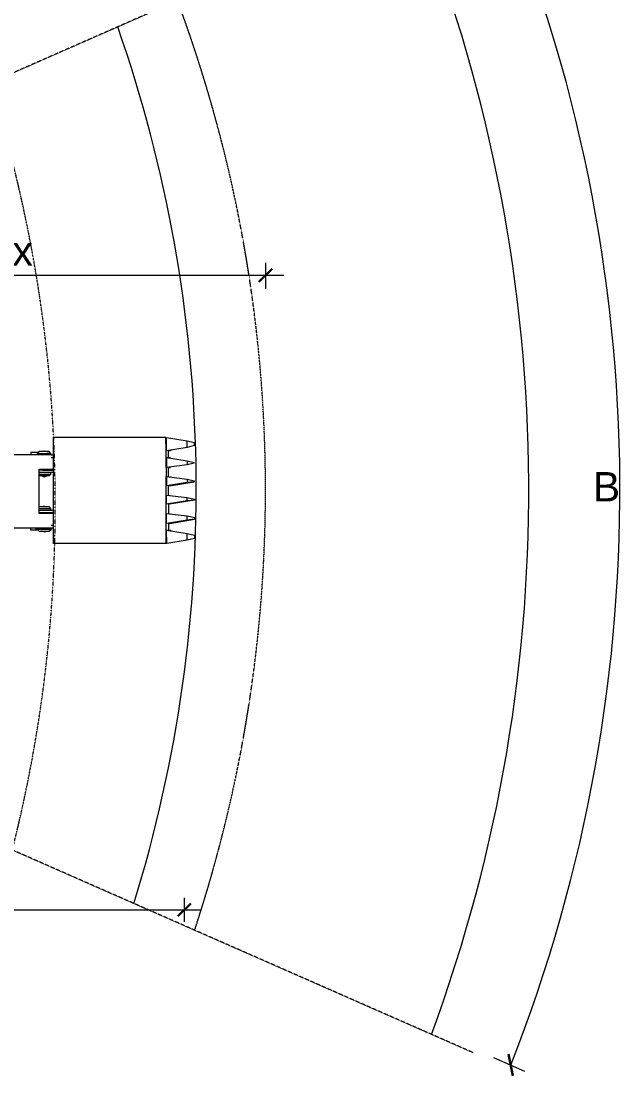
# Model space of a CAD drawing. Header units: millimetres. Extents: x -36433 to 17091, y -3786 to 28324.
# Drawn here: x -19886 to -11904, y -1800 to 12245 of the extents above; entities that cross this region are included whole.
import ezdxf

# ---------------------------------------------------------------- set-up
doc = ezdxf.new("R2010")
doc.units = ezdxf.units.MM
doc.linetypes.add('DASHDOT', pattern=[1, 0.5, -0.25, 0, -0.25])
doc.linetypes.add('HIDDEN', pattern=[0.375, 0.25, -0.125])
doc.styles.get("Standard").update_dxf_attribs({"font": 'arial.ttf'})

msp = doc.modelspace()

# ---------------------------------------------------------------- linework, layer by layer
at = {"color": 0, "linetype": 'Continuous', "lineweight": 5}
for p, q in [((-19458, 6702), (-19457, 5288)), ((-17954, 6524), (-17955, 6702)), ((-17946, 6524), (-17947, 6702)), ((-17947, 6702), (-17674, 6658)), ((-17896, 6702), (-17896, 6700)), ((-17674, 6569), (-17674, 6658)), ((-17674, 6658), (-17577, 6636)), ((-17577, 6636), (-17577, 6592)), ((-19486, 6468), (-21282, 6468)), ((-19755, 6500), (-19755, 6468)), ((-19747, 6500), (-19755, 6500)), ((-19723, 6501), (-19747, 6500)), ((-19655, 6501), (-19723, 6501)), ((-19644, 6512), (-19666, 6489)), ((-19666, 6489), (-19580, 6489)), ((-19666, 6468), (-19666, 6489)), ((-19511, 6512), (-19644, 6512)), ((-19611, 6512), (-19577, 6523)), ((-19580, 6489), (-19536, 6490)), ((-19577, 6523), (-19543, 6512)), ((-19536, 6490), (-19502, 6490)), ((-19488, 6489), (-19511, 6512)), ((-19502, 6490), (-19488, 6489)), ((-19488, 6468), (-19488, 6489)), ((-19487, 6468), (-19458, 6468)), ((-17952, 6435), (-17952, 6524)), ((-17674, 6569), (-17946, 6524)), ((-17924, 6524), (-17924, 6435)), ((-17924, 6524), (-17924, 6524)), ((-17896, 6524), (-17924, 6524)), ((-17896, 6526), (-17896, 6524)), ((-17577, 6592), (-17674, 6569)), ((-19487, 6434), (-19458, 6434)), ((-17954, 6435), (-17946, 6435)), ((-17954, 6302), (-17954, 6435)), ((-17946, 6435), (-17946, 6302)), ((-17946, 6435), (-17674, 6391)), ((-17946, 6435), (-17906, 6435)), ((-17674, 6335), (-17946, 6302)), ((-17906, 6435), (-17895, 6435)), ((-17895, 6435), (-17895, 6432)), ((-17674, 6391), (-17674, 6335)), ((-17674, 6391), (-17577, 6369)), ((-17577, 6358), (-17674, 6335)), ((-17577, 6358), (-17577, 6369)), ((-19644, 5688), (-19644, 6279)), ((-19644, 6278), (-19459, 6278)), ((-19641, 6267), (-19644, 6267)), ((-19458, 6234), (-19644, 6234)), ((-19644, 6211), (-19488, 6211)), ((-19510, 6189), (-19644, 6189)), ((-19595, 6267), (-19641, 6267)), ((-19611, 6189), (-19577, 6178)), ((-19595, 6267), (-19458, 6267)), ((-19577, 6178), (-19543, 6189)), ((-19510, 6189), (-19488, 6211)), ((-19488, 6211), (-19488, 6234)), ((-17952, 6302), (-17952, 6179)), ((-17923, 6301), (-17895, 6302)), ((-17923, 6302), (-17923, 6301)), ((-17923, 6179), (-17923, 6302)), ((-17895, 6303), (-17895, 6302)), ((-17895, 6302), (-17895, 6303)), ((-17954, 6056), (-17954, 6179)), ((-17952, 6056), (-17954, 6056)), ((-17951, 5934), (-17952, 6056)), ((-17946, 6179), (-17946, 6056)), ((-17946, 6179), (-17673, 6146)), ((-17673, 6101), (-17946, 6056)), ((-17923, 5934), (-17923, 6056)), ((-17906, 6056), (-17577, 6112)), ((-17895, 6179), (-17895, 6177)), ((-17895, 6056), (-17895, 6058)), ((-17673, 6146), (-17673, 6101)), ((-17673, 6146), (-17577, 6124)), ((-17577, 6112), (-17673, 6101)), ((-17577, 6124), (-17577, 6112)), ((-17954, 5934), (-17951, 5934)), ((-17954, 5811), (-17954, 5934)), ((-17946, 5811), (-17946, 5934)), ((-17946, 5934), (-17673, 5901)), ((-17895, 5934), (-17895, 5932)), ((-17673, 5856), (-17673, 5901)), ((-17673, 5901), (-17576, 5879)), ((-19643, 5777), (-19644, 5776)), ((-19510, 5777), (-19643, 5777)), ((-19577, 5788), (-19610, 5777)), ((-19579, 5777), (-19578, 5777)), ((-19577, 5788), (-19543, 5777)), ((-19488, 5755), (-19510, 5777)), ((-17951, 5811), (-17954, 5811)), ((-17951, 5689), (-17951, 5811)), ((-17673, 5856), (-17946, 5811)), ((-17923, 5811), (-17923, 5689)), ((-17576, 5867), (-17906, 5811)), ((-17895, 5811), (-17895, 5813)), ((-17576, 5867), (-17673, 5856)), ((-17576, 5879), (-17576, 5867)), ((-19644, 5755), (-19488, 5755)), ((-19644, 5732), (-19623, 5732)), ((-19458, 5699), (-19644, 5699)), ((-19458, 5688), (-19644, 5688)), ((-19623, 5732), (-19579, 5733)), ((-19580, 5733), (-19458, 5733)), ((-19488, 5733), (-19488, 5755)), ((-17954, 5689), (-17951, 5689)), ((-17954, 5556), (-17954, 5689)), ((-17946, 5556), (-17946, 5689)), ((-17946, 5689), (-17673, 5656)), ((-17895, 5687), (-17895, 5689)), ((-17673, 5600), (-17673, 5656)), ((-17673, 5656), (-17576, 5633)), ((-17576, 5633), (-17576, 5612)), ((-21862, 5498), (-19666, 5498)), ((-21281, 5499), (-19458, 5499)), ((-19754, 5465), (-19754, 5498)), ((-19689, 5498), (-19689, 5465)), ((-19665, 5477), (-19665, 5499)), ((-19487, 5499), (-19487, 5477)), ((-19486, 5532), (-19458, 5532)), ((-17951, 5556), (-17954, 5556)), ((-17951, 5466), (-17951, 5556)), ((-17673, 5600), (-17946, 5556)), ((-17923, 5556), (-17923, 5466)), ((-17923, 5555), (-17923, 5556)), ((-17895, 5556), (-17923, 5555)), ((-17905, 5556), (-17576, 5612)), ((-17895, 5557), (-17895, 5556)), ((-17895, 5556), (-17895, 5557)), ((-17576, 5612), (-17673, 5600)), ((-19654, 5465), (-19754, 5465)), ((-19665, 5477), (-19643, 5454)), ((-19487, 5477), (-19665, 5477)), ((-19643, 5454), (-19510, 5454)), ((-19576, 5443), (-19610, 5454)), ((-19578, 5454), (-19577, 5454)), ((-19576, 5443), (-19543, 5454)), ((-19510, 5454), (-19487, 5477)), ((-17954, 5288), (-17954, 5467)), ((-17946, 5467), (-17954, 5467)), ((-17946, 5467), (-17905, 5466)), ((-17945, 5288), (-17946, 5467)), ((-17946, 5467), (-17673, 5422)), ((-17905, 5466), (-17895, 5466)), ((-17895, 5466), (-17895, 5464)), ((-17673, 5333), (-17673, 5422)), ((-17673, 5422), (-17576, 5400)), ((-17576, 5355), (-17673, 5333)), ((-17576, 5400), (-17576, 5355)), ((-17673, 5333), (-17945, 5288)), ((-17895, 5288), (-17895, 5289))]:
    msp.add_line(p, q, dxfattribs=at)
at = {"linetype": 'Continuous', "lineweight": 5}
for p, q in [((-17955, 6702), (-19458, 6702)), ((-17945, 5288), (-19457, 5288))]:
    msp.add_line(p, q, dxfattribs=at)
at = {"linetype": 'HIDDEN', "lineweight": 5}
for points in [[(-14125, 14132), (-20456, 11351)], [(-13862, -1491), (-20194, 1291)]]:
    msp.add_lwpolyline(points, dxfattribs=at)
at = {"linetype": 'Continuous', "lineweight": 5}
for points in [[(-16628, 9026), (-16628, 8678)], [(-26060, 8860), (-16385, 8860)], [(-17710, 569), (-17710, 251)], [(-33446, 411), (-17485, 411)], [(-13587, -1557), (-13176, -1737)]]:
    msp.add_lwpolyline(points, dxfattribs=at)
at = {"linetype": 'Continuous', "lineweight": 30}
for points in [[(-16716, 8775), (-16540, 8945)], [(-17798, 326), (-17622, 496)], [(-13330, -1800), (-13387, -1509)]]:
    msp.add_lwpolyline(points, dxfattribs=at)
at = {"linetype": 'Continuous', "lineweight": 5}
for centre, radius, start, end in [((-32807, 6004), 20903, 338.4992, 23.517), ((-34021, 6004), 20903, 339.7017, 22.1778), ((-36227, 6004), 18676, 342.8432, 19.2682)]:
    msp.add_arc(centre, radius, start, end, dxfattribs=at)
at = {"linetype": 'HIDDEN', "lineweight": 5}
msp.add_arc((-35304, 6004), 18676, 341.698, 20.4097, dxfattribs=at)
at = {"linetype": 'DASHDOT', "lineweight": 5}
msp.add_arc((-38106, 5797), 18676, 336.3815, 17.5232, dxfattribs=at)

# ---------------------------------------------------------------- texts
at = {"linetype": 'Continuous', "lineweight": 5, "attachment_point": 1}
for s, insert, char_height, width in [('Rk-max', (-21604, 9379), 389.7, 1929.7), ('B', (-12264, 6240), 390, 428.57)]:
    msp.add_mtext(s, dxfattribs=dict(at, insert=insert, char_height=char_height, width=width))

doc.saveas('drawing.dxf')
